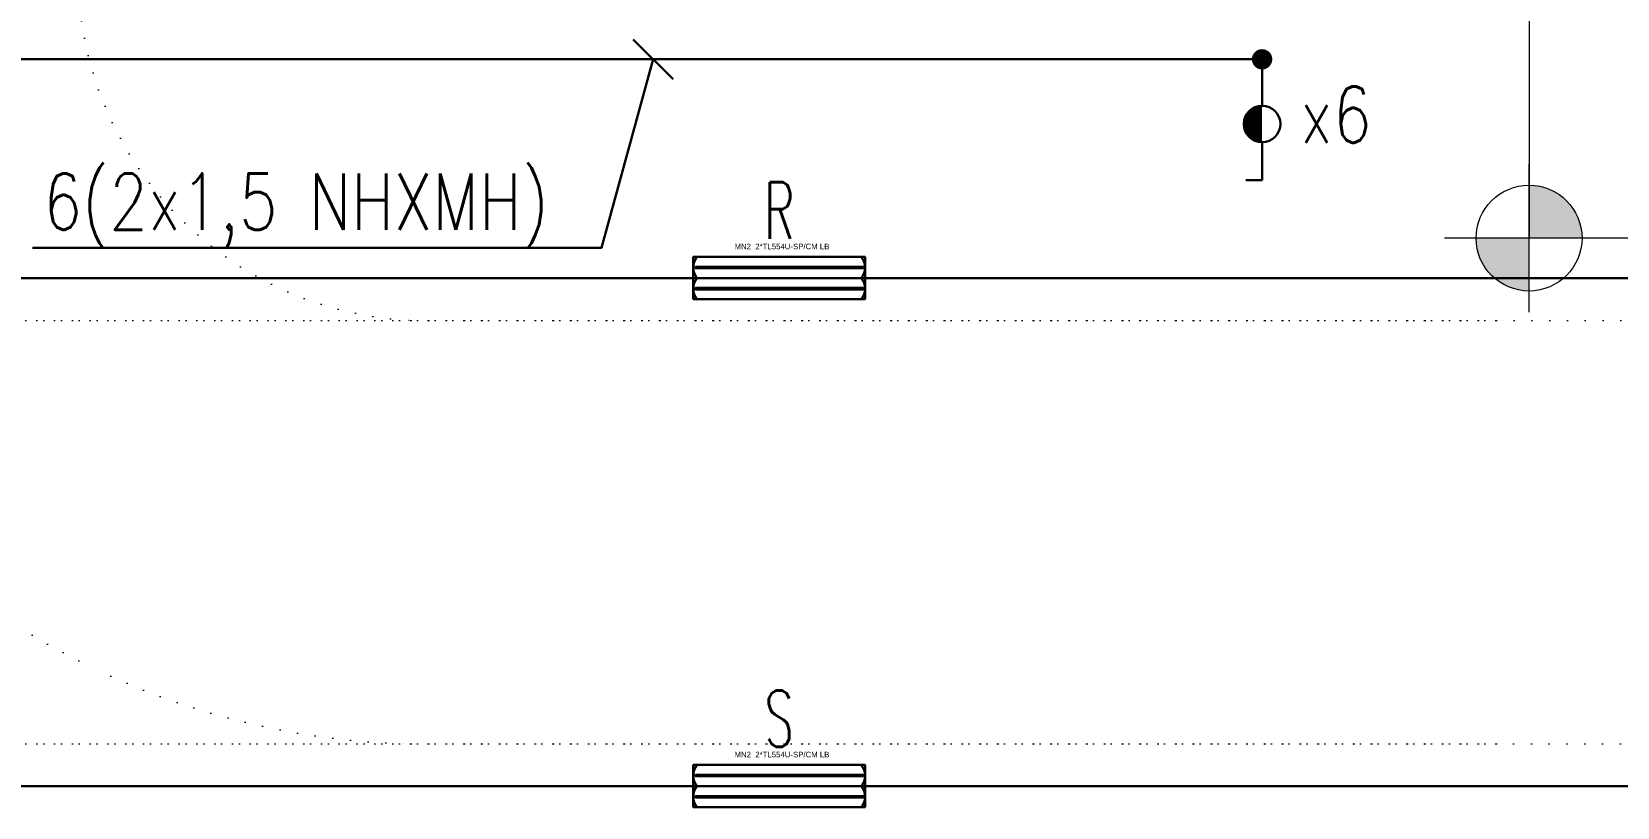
# Model space of a CAD drawing. Header units: metres. Extents: x -13316 to 152404, y -3899 to 30226.
# Drawn here: x 66661 to 67784, y 565 to 1115 of the extents above; entities that cross this region are included whole.
import ezdxf
from ezdxf.enums import TextEntityAlignment as Align

# ---------------------------------------------------------------- set-up
doc = ezdxf.new("R2010")
doc.units = ezdxf.units.M
doc.header["$LTSCALE"] = 100
doc.header["$MEASUREMENT"] = 0
doc.linetypes.add('DOT2', pattern=[0.125, 0, -0.125])
doc.layers.get('0').update_dxf_attribs({"color": 9, "lineweight": 9})
for name, color, linetype, lineweight in [('06D', 9, 'Continuous', 9), ('21', 9, 'Continuous', 9), ('21_mahal200', 9, 'Continuous', 9), ('E-2x54 W SIVAÜSTÜ FLUORESAN YÜKSEK TAVAN ARMATÜRÜ', 7, 'Continuous', 30), ('E-ANAHTAR (ETANŞ)', 7, 'Continuous', 30), ('E-KABLO', 7, 'Continuous', 30), ('E-LINYE', 7, 'Continuous', 30), ('E-YAZI', 7, 'Continuous', 30)]:
    doc.layers.add(name, color=color, linetype=linetype, lineweight=lineweight)
doc.styles.add('Arial', font='arial.ttf', dxfattribs={"height": 2.5})
doc.styles.add('E-YAZI', font='txttw.shx')
doc.styles.add('MuuM_TEXT-ITALIC', font='ARIALNI.TTF')
doc.styles.add('MuuM_TEXT-STANDART', font='ARIALN.TTF')
doc.dimstyles.new('MuuM_DIM200', dxfattribs={"dimscale": 20, "dimtxt": 2, "dimasz": 1, "dimexe": 1, "dimexo": 1, "dimgap": 1, "dimtad": 1, "dimdec": 1, "dimrnd": 0.5, "dimdsep": 46, "dimtxsty": 'MuuM_TEXT-STANDART', "dimblk": 'ARCHTICK', "dimcen": 0, "dimdle": 0.15, "dimclrd": 256, "dimclre": 256, "dimclrt": 256, "dimadec": 0, "dimazin": 0, "dimtfac": 5, "dimtdec": 1, "dimtix": 1, "dimtmove": 2, "dimatfit": 3, "dimldrblk": 'DOT', "dimfxl": 3, "dimfxlon": 1, "dimtolj": 1, "dimlwd": -1, "dimlwe": -1, "dimarcsym": 0})

# ---------------------------------------------------------------- blocks, each defined once
blk = doc.blocks.new('2x54 W SIVAÜSTÜ FLUORESAN YÜKSEK TAVAN ARMATÜRÜ')
at = {"layer": 'E-2x54 W SIVAÜSTÜ FLUORESAN YÜKSEK TAVAN ARMATÜRÜ', "color": 4}
for p, q in [((-60.8, 15), (-60.8, -15)), ((-60.8, 15), (60.8, 15)), ((60.8, 15), (60.8, 0)), ((-60, 0), (-15, 0)), ((15, 0), (60, 0)), ((60.8, 0), (60.8, -15)), ((-60.8, -15), (60.8, -15))]:
    blk.add_line(p, q, dxfattribs=at)
at = {"layer": 'E-2x54 W SIVAÜSTÜ FLUORESAN YÜKSEK TAVAN ARMATÜRÜ', "color": 7}
for p, q in [((-60.8, 0), (60.8, 0)), ((-59.3, 8), (59.3, 8)), ((-59.2, 7), (59.4, 7)), ((-59.3, -7), (59.3, -7)), ((-59.2, -8), (59.4, -8))]:
    blk.add_line(p, q, dxfattribs=at)
for centre in [(-59.2, 7.6), (-59.2, 7.3), (59.4, 7.6), (59.4, 7.3), (-59.2, -7.4), (-59.2, -7.7), (59.4, -7.4), (59.4, -7.7)]:
    blk.add_circle(centre, 0.11, dxfattribs=at)
for centre, radius, start, end in [((-48.7, 7.5), 12.1, 141.86, 218.14), ((48.7, 7.5), 12.1, 321.86, 38.14), ((-59.1, 7.5), 0.515, 106.8674, 266.7612), ((-59.3, 7.5), 0.519, 289.2244, 84.4042), ((59.5, 7.5), 0.515, 106.8674, 266.7612), ((59.3, 7.5), 0.519, 289.2244, 84.4042), ((-48.7, -7.5), 12.1, 141.86, 218.14), ((-59.1, -7.5), 0.515, 106.8674, 266.7612), ((-59.3, -7.5), 0.519, 289.2244, 84.4042), ((48.7, -7.5), 12.1, 321.86, 38.14), ((59.5, -7.5), 0.515, 106.8674, 266.7612), ((59.3, -7.5), 0.519, 289.2244, 84.4042)]:
    blk.add_arc(centre, radius, start, end, dxfattribs=at)
at = {"layer": 'E-2x54 W SIVAÜSTÜ FLUORESAN YÜKSEK TAVAN ARMATÜRÜ', "color": 7, "style": 'Arial'}
blk.add_text('MN2  2*TL554U-SP/CM LB', height=3.951, dxfattribs=at).set_placement((-31.6, 20.4))
blk = doc.blocks.new('100_ANAHTAR (ETANŞ)')
at = {"layer": 'E-ANAHTAR (ETANŞ)', "color": 4}
for p, q in [((0, 5.345), (-0.714, 5.345)), ((0, 3.673), (0, 5.345)), ((0, 2.053), (0, 0))]:
    blk.add_line(p, q, dxfattribs=at)
at = {"layer": 'E-ANAHTAR (ETANŞ)', "color": 4, "const_width": 0.81}
blk.add_lwpolyline([(0, 3.268, 0.414214), (-0.405, 2.863, 0.414214), (0, 2.458, 0.414214)], format="xyb", dxfattribs=at)
at = {"layer": 'E-ANAHTAR (ETANŞ)', "color": 4}
blk.add_circle((0, 2.863), 0.81, dxfattribs=at)
blk = doc.blocks.new('0_elevationtarget-p-bk')
h = blk.add_hatch(color=250)
h.paths.add_polyline_path([(1.875, 0, 0.414214), (0, 1.875), (0, 0)])
h.paths.add_polyline_path([(0, 0), (-1.875, 0, 0.414214), (0, -1.875)])
blk.add_line((0, -2.625), (0, 2.625))
blk.add_lwpolyline([(12.453, 0), (-3, 0)])
blk.add_circle((0, 0), 1.875)
at = {"style": 'Arial'}
blk.add_attdef('BITMISKOT', text='', height=2, dxfattribs=at).set_placement((4.5, 0), align=Align.BOTTOM_LEFT)
at = {"style": 'MuuM_TEXT-ITALIC'}
blk.add_attdef('FINISHINGFLOORLEVEL', text='', height=2, dxfattribs=at).set_placement((4.5, -0.592), align=Align.TOP_LEFT)
blk = doc.blocks.new('_ArchTick')
at = {"color": 0, "linetype": 'ByBlock', "const_width": 0.15}
blk.add_lwpolyline([(-0.5, -0.5), (0.5, 0.5)], dxfattribs=at)
blk = doc.blocks.new('_Dot')
at = {"color": 0, "linetype": 'ByBlock', "lineweight": -2}
blk.add_line((-0.5, 0), (-1, 0), dxfattribs=at)
at = {"color": 0, "linetype": 'ByBlock', "const_width": 0.5}
blk.add_lwpolyline([(-0.25, 0, 1), (0.25, 0, 1)], format="xyb", close=True, dxfattribs=at)
blk = doc.blocks.new('1.bod.mimari1.elk')
at = {"layer": '06D', "linetype": 'DOT2'}
for points in [[(2500, -1650), (2500, -7740, 0.4142136), (3100, -8340), (12425, -8340)], [(2800, -1678.64), (2800, -7740, 0.4142136), (3100, -8040), (11395.6, -8040)], [(7872.5, -3317.79), (7872.5, -7740, 0.4142136), (8472.5, -8340), (11395.6, -8340)], [(8172.5, -3317.79), (8172.5, -7740, 0.4142136), (8472.5, -8040), (11395.6, -8040)], [(10080, -4400), (10080, -7740, 0.4390312), (10610, -8340), (11395.6, -8340)], [(10380, -4400), (10380, -7740, 0.4648838), (10610, -8040), (12425, -8040)]]:
    blk.add_lwpolyline(points, format="xyb", dxfattribs=at)
at = {"layer": '21'}
ref = blk.add_blockref('0_elevationtarget-p-bk', (11401.77, -7981.68), dxfattribs=dict(at, xscale=20, yscale=20, zscale=20))
ref.add_attrib('FINISHINGFLOORLEVEL', '-7.70', dxfattribs={"layer": '0', "height": 40, "style": 'MuuM_TEXT-ITALIC'}).set_placement((11491.77, -7993.53), align=Align.TOP_LEFT)
at = {"layer": '21_mahal200'}
blk.add_leader([(11401.77, -7675.68), (11401.77, -7981.68)], dimstyle='MuuM_DIM200', override={"dimasz": 1, "dimfxl": 10}, dxfattribs=at)

msp = doc.modelspace()

# ---------------------------------------------------------------- linework, layer by layer
at = {"layer": 'E-KABLO', "color": 6}
for p, q in [((67532.69, 1095), (64666.8, 1095)), ((66494.78, 940), (67129.9, 940)), ((67251.5, 940), (67889.21, 940)), ((67129.9, 580), (66494.78, 580)), ((67886.62, 580), (67251.5, 580))]:
    msp.add_line(p, q, dxfattribs=at)
at = {"layer": 'E-KABLO', "color": 4, "linetype": 'Continuous', "const_width": 7.2}
msp.add_lwpolyline([(67536.29, 1095, 1), (67529.09, 1095, 1)], format="xyb", close=True, dxfattribs=at)
at = {"layer": 'E-LINYE', "color": 7, "linetype": 'Continuous'}
msp.add_line((67087.39, 1109.14), (67115.68, 1080.86), dxfattribs=at)
msp.add_lwpolyline([(67101.53, 1095), (67064.78, 961.31), (66661.97, 961.31)], dxfattribs=at)

# ---------------------------------------------------------------- block references
at = {"layer": '06D'}
msp.add_blockref('1.bod.mimari1.elk', (56320, 8950), dxfattribs=at)
at = {"layer": 'E-2x54 W SIVAÜSTÜ FLUORESAN YÜKSEK TAVAN ARMATÜRÜ', "color": 6}
for p in [(67190.7, 940), (67190.7, 580)]:
    msp.add_blockref('2x54 W SIVAÜSTÜ FLUORESAN YÜKSEK TAVAN ARMATÜRÜ', p, dxfattribs=at)
at = {"layer": 'E-ANAHTAR (ETANŞ)', "xscale": -16, "yscale": 16, "zscale": 16, "rotation": 180}
msp.add_blockref('100_ANAHTAR (ETANŞ)', (67532.69, 1095), dxfattribs=at)

# ---------------------------------------------------------------- texts
at = {"layer": 'E-LINYE', "color": 3, "linetype": 'Continuous', "style": 'E-YAZI', "width": 0.6}
for s, p in [('R', (67190.7, 987.85)), ('S', (67190.7, 627.85))]:
    msp.add_text(s, height=40, dxfattribs=at).set_placement(p, align=Align.MIDDLE_CENTER)
at = {"layer": 'E-YAZI', "color": 3, "style": 'E-YAZI', "width": 0.8}
for s, p in [('x6', (67559.57, 1035.84)), ('6(2x1,5 NHXMH)', (66669.61, 974.21))]:
    msp.add_text(s, height=40, dxfattribs=at).set_placement(p)

doc.saveas('drawing.dxf')
